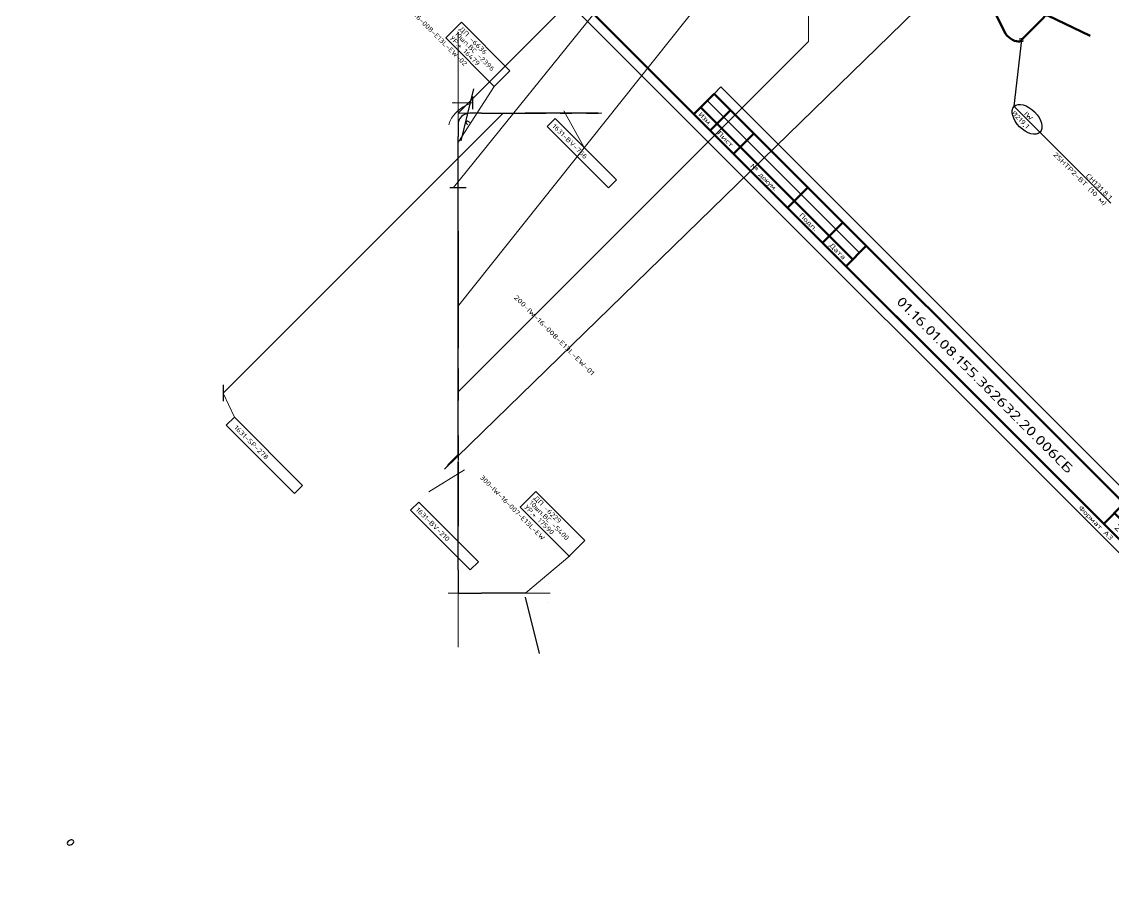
# Model space of a CAD drawing. Header units: millimetres. Extents: x -1501 to 8157, y -8271 to 1386.
# Drawn here: x 2015.4 to 2344.8, y -2957 to -2698.4 of the extents above; entities that cross this region are included whole.
import ezdxf
from ezdxf import colors
from ezdxf.entities.mleader import LeaderData, LeaderLine
from ezdxf.enums import TextEntityAlignment as Align
from ezdxf.math import Vec2, Vec3

# ---------------------------------------------------------------- set-up
doc = ezdxf.new("R2010")
doc.units = ezdxf.units.MM
doc.header["$MEASUREMENT"] = 0
for name, color, linetype, lineweight in [('--TEXT--', 7, 'Continuous', 25), ('OFORMLENIE', 7, 'Continuous', 25), ('подложка', 253, 'Continuous', 13), ('СН', 1, 'Continuous', 50)]:
    doc.layers.add(name, color=color, linetype=linetype, lineweight=lineweight)
doc.layers.add('непечат', color=2, linetype='Continuous', plot=False)
doc.layers.add('Построение', color=7, linetype='Continuous')
doc.styles.add('GOST 2.304', font='CS_Gost2304.shx')
doc.styles.add('GOST_2.304', font='CS_Gost2304.shx', dxfattribs={"height": 2.5})
doc.styles.add('GOST_2.304_07', font='CS_Gost2304.shx', dxfattribs={"width": 0.7})
doc.styles.add('GOST_2.304_09', font='CS_Gost2304.shx', dxfattribs={"width": 0.9})
doc.styles.add('Style-CS_Gost2304', font='CS_Gost2304.shx')
doc.styles.add('TNR_30', font='times.ttf', dxfattribs={"height": 3})

# ---------------------------------------------------------------- blocks, each defined once
blk = doc.blocks.new('TerminatorOpen_0.4')
at = {"color": 0, "linetype": 'ByBlock', "lineweight": -2}
for q in [(-1, 0.2), (-1, 0), (-1, -0.2)]:
    blk.add_line((0, 0), q, dxfattribs=at)
blk = doc.blocks.new('_DotSmall')
at = {"color": 0, "linetype": 'ByBlock', "const_width": 0.5}
blk.add_lwpolyline([(-0.0625, 0, 1), (0.0625, 0, 1)], format="xyb", close=True, dxfattribs=at)
blk = doc.blocks.new('*U21')
at = {"color": 0, "linetype": 'ByBlock', "lineweight": -2}
blk.add_lwpolyline([(420, 297), (0, 297), (0, 0), (420, 0)], close=True, dxfattribs=at)
at = {"color": 0, "linetype": 'ByBlock', "lineweight": 50}
blk.add_lwpolyline([(20, 292), (415, 292), (415, 5), (20, 5)], close=True, dxfattribs=at)
at = {"color": 0, "linetype": 'ByBlock', "lineweight": -2, "style": 'GOST_2.304'}
blk.add_text('Формат А3', height=2.5, dxfattribs=at).set_placement((410, 2.5), align=Align.MIDDLE_RIGHT)
at = {"color": 0, "linetype": 'ByBlock', "lineweight": -2, "style": 'TNR_30'}
blk.add_attdef('ВЕРХНИЙ_НОМЕР_ЛИСТА', text='', height=3, dxfattribs=at).set_placement((410, 287), align=Align.MIDDLE_CENTER)
blk = doc.blocks.new('ST_2a_dyn')
at = {"color": 0, "linetype": 'ByBlock', "lineweight": 50, "extrusion": (0, 1, 0)}
for p, q in [((-185, 15), (0, 15)), ((-10, 8), (0, 8)), ((-185, 5), (-120, 5)), ((-185, 0), (0, 0))]:
    blk.add_line(p, q, dxfattribs=at)
at = {"color": 0, "linetype": 'ByBlock', "lineweight": 50, "extrusion": (1, 0, 0)}
for p, q in [((-185, 0), (-185, 15)), ((-178, 15), (-178, 0)), ((-168, 15), (-168, 0)), ((-145, 15), (-145, 0)), ((-130, 15), (-130, 0)), ((-120, 0), (-120, 15)), ((-10, 0), (-10, 15))]:
    blk.add_line(p, q, dxfattribs=at)
at = {"color": 0, "linetype": 'ByBlock', "lineweight": 50}
blk.add_line((0, 15), (0, 0), dxfattribs=at)
at = {"color": 0, "linetype": 'ByBlock', "lineweight": -2, "extrusion": (0, 1, 0)}
blk.add_line((-185, 10), (-120, 10), dxfattribs=at)
at = {"color": 0, "linetype": 'ByBlock', "lineweight": -2, "style": 'GOST_2.304'}
for s, p in [('Лист', (-5, 11.5)), ('Лист', (-173, 2.5)), ('Подп.', (-137.5, 2.5)), ('Дата', (-125, 2.5))]:
    blk.add_text(s, height=2.5, dxfattribs=at).set_placement(p, align=Align.MIDDLE_CENTER)
at = {"color": 0, "linetype": 'ByBlock', "lineweight": -2, "width": 0.9}
for s, style, p in [('Изм.', 'GOST_2.304', (-181.5, 2.5)), ('№ докум.', 'GOST_2.304_09', (-156.5, 2.5))]:
    blk.add_text(s, height=2.5, dxfattribs=dict(at, style=style)).set_placement(p, align=Align.MIDDLE_CENTER)
at = {"color": 0, "linetype": 'ByBlock', "lineweight": -2}
for tag, height, style, flags, p in [('ИЗМ_2', 2.5, 'GOST_2.304', 12, (-181.5, 12.5)), ('ЛИСТ_2', 2.5, 'GOST_2.304', 12, (-173, 12.5)), ('N_ДОК_2', 2.5, 'GOST_2.304_09', 12, (-156.5, 12.5)), ('ШИФР', 5, 'GOST_2.304', 4, (-65, 7.5)), ('ИЗМ_1', 2.5, 'GOST_2.304', 12, (-181.5, 7.5)), ('ЛИСТ_1', 2.5, 'GOST_2.304', 12, (-173, 7.5)), ('N_ДОК_1', 2.5, 'GOST_2.304_09', 12, (-156.5, 7.5)), ('LIST', 3.5, 'GOST_2.304', 4, (-5, 4))]:
    blk.add_attdef(tag, text='', height=height, dxfattribs=dict(at, style=style, flags=flags)).set_placement(p, align=Align.MIDDLE_CENTER)
at = {"color": 0, "linetype": 'ByBlock', "lineweight": -2, "style": 'GOST_2.304_07', "width": 0.7, "flags": 12}
for tag, p in [('ДАТА_2', (-125, 12.5)), ('ДАТА_1', (-125, 7.5))]:
    blk.add_attdef(tag, text='', height=2.5, dxfattribs=at).set_placement(p, align=Align.MIDDLE_CENTER)

msp = doc.modelspace()

# ---------------------------------------------------------------- hatches: boundary and pattern name
at = {"layer": 'подложка', "extrusion": (1.96262e-16, 1, -3.92523e-17)}
h = msp.add_hatch(color=252, dxfattribs=at)
edge = h.paths.add_edge_path()
edge.add_arc((-2154.07, -307.46), 1, 0, 360)
at = {"layer": 'подложка', "extrusion": (1, 3.92523e-17, 1.17757e-16)}
h = msp.add_hatch(color=252, dxfattribs=at)
edge = h.paths.add_edge_path()
edge.add_arc((-2733.09, -307.46), 1, 180, 540)
at = {"layer": 'подложка', "extrusion": (-1, -3.92523e-17, -1.17757e-16)}
h = msp.add_hatch(color=252, dxfattribs=at)
edge = h.paths.add_edge_path()
edge.add_arc((2761.68, -221.59), 1, 0, 360)
h = msp.add_hatch(color=252, dxfattribs=at)
edge = h.paths.add_edge_path()
edge.add_arc((2772.27, -221.59), 1, 0, 360)
h = msp.add_hatch(color=252, dxfattribs=at)
edge = h.paths.add_edge_path()
edge.add_arc((2796.95, -221.59), 1, 0, 360)
at = {"layer": 'подложка', "extrusion": (1, 3.92523e-17, 1.17757e-16)}
h = msp.add_hatch(color=252, dxfattribs=at)
edge = h.paths.add_edge_path()
edge.add_arc((-2803.13, -307.46), 1, 180, 540)
at = {"layer": 'подложка', "extrusion": (-1, -3.92523e-17, -1.17757e-16)}
h = msp.add_hatch(color=252, dxfattribs=at)
edge = h.paths.add_edge_path()
edge.add_arc((2810.18, -235.7), 1, 90, 450)
h = msp.add_hatch(color=252, dxfattribs=at)
edge = h.paths.add_edge_path()
edge.add_arc((2810.18, -228.65), 1, 90, 450)
h = msp.add_hatch(color=252, dxfattribs=at)
edge = h.paths.add_edge_path()
edge.add_arc((2810.18, -300.4), 1, 90, 450)
at = {"layer": 'подложка', "extrusion": (1, 3.92523e-17, 1.17757e-16)}
h = msp.add_hatch(color=252, dxfattribs=at)
edge = h.paths.add_edge_path()
edge.add_arc((-2810.18, -221.59), 0.441, -90, 270)
h = msp.add_hatch(color=252, dxfattribs=at)
edge = h.paths.add_edge_path()
edge.add_arc((-2810.18, -228.65), 0.441, -90, 270)
at = {"layer": 'подложка', "extrusion": (-1, -3.92523e-17, -1.17757e-16)}
h = msp.add_hatch(color=252, dxfattribs=at)
edge = h.paths.add_edge_path()
edge.add_arc((2823.41, -221.59), 1, 0, 360)
h = msp.add_hatch(color=252, dxfattribs=at)
edge = h.paths.add_edge_path()
edge.add_arc((2863.97, -221.59), 1, 0, 360)
at = {"layer": 'подложка', "extrusion": (1, 3.92523e-17, 1.17757e-16)}
h = msp.add_hatch(color=252, dxfattribs=at)
edge = h.paths.add_edge_path()
edge.add_arc((-2871.02, -214.54), 1, 90, 450)
h = msp.add_hatch(color=252, dxfattribs=at)
edge = h.paths.add_edge_path()
edge.add_arc((-2871.02, -201.31), 1, 90, 450)
at = {"layer": 'Построение', "linetype": 'Continuous', "lineweight": 30, "extrusion": (-1, -3.92523e-17, -1.17757e-16)}
h = msp.add_hatch(color=256, dxfattribs=at)
edge = h.paths.add_edge_path()
edge.add_arc((2784.61, -221.59), 1.76, 0, 360)
at = {"layer": 'Построение', "linetype": 'Continuous', "lineweight": 30, "extrusion": (-0.333333, 0.666667, -0.666667)}
h = msp.add_hatch(color=256, dxfattribs=at)
edge = h.paths.add_edge_path()
edge.add_arc((-498.09, -2445.99), 1.05, -116.5651, 243.4349)

# ---------------------------------------------------------------- linework, layer by layer
at = {"layer": '--TEXT--', "extrusion": (-0.57735, -0.57735, 0.57735)}
for p, q in [((2147.92, -2734.41, -219.87), (2151.78, -2718.63, -200.23)), ((2167.26, -2872.2, -195.48), (2171.47, -2889.17, -208.25))]:
    msp.add_line(p, q, dxfattribs=at)
msp.add_circle((3568.54, -501.06), 5.51, dxfattribs=at)
at = {"layer": 'OFORMLENIE', "extrusion": (-0.57735, -0.57735, 0.57735)}
for q in [(2224.28, -2720.16, -495.88), (2357.17, -2848.97, -491.8)]:
    msp.add_line((2226.32, -2718.12, -491.8), q, dxfattribs=at)
at = {"layer": 'непечат', "color": 3, "extrusion": (-0.57735, -0.57735, 0.57735)}
msp.add_lwpolyline([(-1387.86, 992.34), (10962.33, 992.34), (10962.33, -1271.92), (-1387.86, -1271.92)], close=True, dxfattribs=at)
at = {"layer": 'подложка', "color": 252, "extrusion": (-0.57735, -0.57735, 0.57735)}
for p, q in [((2257.1, -2610.38, -353.28), (2145.6, -2748.46, -221.72)), ((2147.21, -2784.02, -220.81), (2267.06, -2633.28, -366.22)), ((2142.91, -2833.56, -200.25), (2307.76, -2672.86, -365.1)), ((2147.2, -2734.63, -220.81), (2157.97, -2718, -193.4)), ((2179, -2725.28, -307.34), (2185.12, -2736.42, -312.35)), ((2076.13, -2810.54, -224.37), (2079.55, -2817.82, -227.88)), ((2148.99, -2833.74, -224.22), (2138.24, -2840.4, -241.63)), ((2180.81, -2859.66, -169.4), (2167.46, -2870.87, -193.94))]:
    msp.add_line(p, q, dxfattribs=at)
at = {"layer": 'подложка', "color": 252, "extrusion": (-1, 5.55112e-17, -5.55112e-17)}
for p, q in [((2147.02, -2726.04, -307.46), (2252.79, -2620.2, -452.8)), ((2252.79, -2622.7, -451.55), (2252.79, -2701.84, -451.55)), ((2147.02, -2810.18, -300.4), (2252.79, -2704.34, -452.8)), ((2252.79, -2704.34, -451.55), (2252.79, -2701.84, -451.55)), ((2252.79, -2704.34, -451.55), (2252.79, -2701.84, -451.05)), ((2252.79, -2704.34, -451.55), (2252.79, -2701.84, -452.05)), ((2147.02, -2716.72, -218.07), (2147.02, -2729.06, -225.12)), ((2147.02, -2729.06, -218.07), (2147.02, -2716.72, -225.12)), ((2147.02, -2735.23, -221.59), (2147.02, -2735.23, -198.34)), ((2147.02, -2735.23, -221.59), (2147.02, -2735.23, -212.34)), ((2147.02, -2735.23, -221.59), (2147.02, -2735.23, -205.34)), ((2147.02, -2737.73, -199.59), (2147.02, -2868.52, -199.59)), ((2147.02, -2737.73, -213.59), (2147.02, -2745.96, -213.59)), ((2147.02, -2737.73, -206.59), (2147.02, -2773.29, -206.59)), ((2147.02, -2748.46, -221.59), (2147.02, -2748.46, -212.34)), ((2147.02, -2775.79, -221.59), (2147.02, -2775.79, -205.34)), ((2147.02, -2777.56, -221.59), (2147.02, -2777.56, -205.34)), ((2147.02, -2780.06, -206.59), (2147.02, -2789.16, -206.59)), ((2147.02, -2791.66, -221.59), (2147.02, -2791.66, -205.34)), ((2147.02, -2793.43, -221.59), (2147.02, -2793.43, -205.34)), ((2147.02, -2810.18, -307.46), (2147.02, -2793.93, -307.46)), ((2147.02, -2810.18, -221.59), (2147.02, -2793.93, -221.59)), ((2147.02, -2795.18, -307.46), (2147.02, -2794.68, -304.96)), ((2147.02, -2795.18, -221.59), (2147.02, -2794.68, -224.09)), ((2147.02, -2795.18, -304.96), (2147.02, -2795.18, -224.09)), ((2147.02, -2795.18, -307.46), (2147.02, -2795.18, -304.96)), ((2147.02, -2795.18, -307.46), (2147.02, -2795.68, -304.96)), ((2147.02, -2795.18, -221.59), (2147.02, -2795.18, -224.09)), ((2147.02, -2795.18, -221.59), (2147.02, -2795.68, -224.09)), ((2147.02, -2795.93, -206.59), (2147.02, -2807.68, -206.59)), ((2147.02, -2810.18, -221.59), (2147.02, -2810.18, -205.34)), ((2147.02, -2810.18, -221.59), (2147.02, -2810.18, -205.34)), ((2147.02, -2812.68, -206.59), (2147.02, -2824.43, -206.59)), ((2147.02, -2829.14, -206.59), (2142.91, -2833.56, -200.25)), ((2147.02, -2826.68, -221.84), (2147.02, -2827.18, -221.34)), ((2147.02, -2826.68, -221.34), (2147.02, -2827.18, -221.84)), ((2147.02, -2826.93, -221.59), (2147.02, -2826.93, -205.34)), ((2147.02, -2828.7, -221.59), (2147.02, -2828.7, -205.34)), ((2147.02, -2828.7, -206.59), (2147.02, -2829.58, -206.59)), ((2147.02, -2829.33, -221.84), (2147.02, -2829.83, -221.34)), ((2147.02, -2829.33, -221.34), (2147.02, -2829.83, -221.84)), ((2147.02, -2829.58, -221.59), (2147.02, -2829.58, -205.34)), ((2147.02, -2831.34, -221.59), (2147.02, -2831.34, -205.34)), ((2147.02, -2833.84, -206.59), (2147.02, -2842.95, -206.59)), ((2147.02, -2845.2, -221.84), (2147.02, -2845.7, -221.34)), ((2147.02, -2845.2, -221.34), (2147.02, -2845.7, -221.84)), ((2147.02, -2845.45, -221.59), (2147.02, -2845.45, -205.34)), ((2147.02, -2847.21, -221.59), (2147.02, -2847.21, -205.34)), ((2147.02, -2849.71, -206.59), (2147.02, -2868.52, -206.59)), ((2147.02, -2871.02, -221.59), (2147.02, -2871.02, -198.34)), ((2147.02, -2871.02, -221.59), (2147.02, -2871.02, -205.34)), ((2147.02, -2871.02, -221.59), (2147.02, -2887.27, -221.59)), ((2147.02, -2871.02, -194.26), (2147.02, -2887.27, -194.26)), ((2147.02, -2886.02, -219.09), (2147.02, -2886.02, -196.76))]:
    msp.add_line(p, q, dxfattribs=at)
at = {"layer": 'подложка', "color": 252}
for p, q in [((2147.02, -2710.54, -221.59), (2147.02, -2701.73, -221.59)), ((2147.02, -2710.54, -224.42), (2147.02, -2701.73, -224.42)), ((2147.02, -2710.54, -218.77), (2147.02, -2701.73, -218.77)), ((2147.02, -2712.07, -225.59), (2147.02, -2710.54, -225.59)), ((2147.02, -2712.07, -217.59), (2147.02, -2710.54, -217.59)), ((2147.02, -2714.07, -225.59), (2147.02, -2712.07, -225.59)), ((2147.02, -2714.07, -217.59), (2147.02, -2712.07, -217.59)), ((2147.02, -2715.83, -225.59), (2147.02, -2717.83, -225.59)), ((2147.02, -2715.83, -217.59), (2147.02, -2717.83, -217.59)), ((2147.02, -2727.94, -225.59), (2147.02, -2717.83, -225.59)), ((2147.02, -2727.94, -217.59), (2147.02, -2717.83, -217.59)), ((2147.72, -2724.67, -307.46), (2148.54, -2724.06, -307.46)), ((2148.54, -2724.06, -307.46), (2149.48, -2723.56, -307.46)), ((2149.48, -2723.56, -307.46), (2150.54, -2723.21, -307.46)), ((2145.04, -2727.56, -307.46), (2145.64, -2726.74, -307.46)), ((2145.64, -2726.74, -307.46), (2146.3, -2726.01, -307.46)), ((2146.3, -2726.01, -307.46), (2146.98, -2725.32, -307.46)), ((2146.98, -2725.32, -307.46), (2147.72, -2724.67, -307.46)), ((2154.07, -2726.04, -304.63), (2150.54, -2726.04, -304.63)), ((2154.07, -2726.04, -310.29), (2150.54, -2726.04, -310.29)), ((2154.07, -2726.04, -310.29), (2167.3, -2726.04, -310.29)), ((2154.07, -2726.04, -304.63), (2167.3, -2726.04, -304.63)), ((2168.82, -2726.04, -311.46), (2167.3, -2726.04, -311.46)), ((2168.82, -2726.04, -303.46), (2167.3, -2726.04, -303.46)), ((2170.82, -2726.04, -311.46), (2168.82, -2726.04, -311.46)), ((2170.82, -2726.04, -303.46), (2168.82, -2726.04, -303.46)), ((2172.59, -2726.04, -311.46), (2174.59, -2726.04, -311.46)), ((2172.59, -2726.04, -303.46), (2174.59, -2726.04, -303.46)), ((2174.59, -2726.04, -311.46), (2184.69, -2726.04, -311.46)), ((2174.59, -2726.04, -303.46), (2184.69, -2726.04, -303.46)), ((2186.69, -2726.04, -311.46), (2184.69, -2726.04, -311.46)), ((2186.69, -2726.04, -303.46), (2184.69, -2726.04, -303.46)), ((2188.46, -2726.04, -311.46), (2190.46, -2726.04, -311.46)), ((2190.46, -2726.04, -311.46), (2189.34, -2726.04, -311.46)), ((2190.46, -2726.04, -303.46), (2189.34, -2726.04, -303.46)), ((2144.19, -2729.57, -307.46), (2144.53, -2728.51, -307.46)), ((2144.53, -2728.51, -307.46), (2145.04, -2727.56, -307.46)), ((2147.02, -2729.94, -225.59), (2147.02, -2727.94, -225.59)), ((2147.02, -2729.94, -217.59), (2147.02, -2727.94, -217.59)), ((2147.02, -2733.09, -310.29), (2147.02, -2729.57, -310.29)), ((2147.02, -2733.09, -304.63), (2147.02, -2729.57, -304.63)), ((2149.33, -2728.87, -307.46), (2149.84, -2728.36, -307.46)), ((2149.85, -2729.57, -307.46), (2149.33, -2728.87, -307.46)), ((2149.84, -2728.36, -307.46), (2150.54, -2728.87, -307.46)), ((2147.02, -2731.71, -225.59), (2147.02, -2733.71, -225.59)), ((2147.02, -2731.71, -217.59), (2147.02, -2733.71, -217.59)), ((2147.02, -2803.13, -304.63), (2147.02, -2733.09, -304.63)), ((2147.02, -2803.13, -310.29), (2147.02, -2733.09, -310.29)), ((2147.02, -2733.71, -225.59), (2147.02, -2735.23, -225.59)), ((2147.02, -2733.71, -217.59), (2147.02, -2735.23, -217.59)), ((2147.02, -2761.68, -224.42), (2147.02, -2735.23, -224.42)), ((2147.02, -2761.68, -218.77), (2147.02, -2735.23, -218.77)), ((2147.02, -2772.27, -225.59), (2147.02, -2761.68, -225.59)), ((2147.02, -2772.27, -217.59), (2147.02, -2761.68, -217.59)), ((2147.02, -2773.79, -225.59), (2147.02, -2772.27, -225.59)), ((2147.02, -2773.79, -217.59), (2147.02, -2772.27, -217.59)), ((2147.02, -2775.79, -225.59), (2147.02, -2773.79, -225.59)), ((2147.02, -2775.79, -217.59), (2147.02, -2773.79, -217.59)), ((2147.02, -2777.56, -225.59), (2147.02, -2779.56, -225.59)), ((2147.02, -2793.43, -225.59), (2147.02, -2795.43, -225.59)), ((2147.02, -2793.43, -217.59), (2147.02, -2795.43, -217.59)), ((2147.02, -2795.43, -225.59), (2147.02, -2796.95, -225.59)), ((2147.02, -2795.43, -217.59), (2147.02, -2796.95, -217.59)), ((2147.02, -2823.41, -224.42), (2147.02, -2796.95, -224.42)), ((2147.02, -2823.41, -218.77), (2147.02, -2796.95, -218.77)), ((2147.02, -2803.13, -310.29), (2147.02, -2806.65, -310.29)), ((2147.02, -2803.13, -304.63), (2147.02, -2806.65, -304.63)), ((2147.02, -2824.93, -225.59), (2147.02, -2823.41, -225.59)), ((2147.02, -2824.93, -217.59), (2147.02, -2823.41, -217.59)), ((2147.02, -2826.93, -225.59), (2147.02, -2824.93, -225.59)), ((2147.02, -2826.93, -217.59), (2147.02, -2824.93, -217.59)), ((2147.02, -2829.58, -225.59), (2147.02, -2827.58, -225.59)), ((2147.02, -2830.7, -225.59), (2147.02, -2827.58, -225.59)), ((2147.02, -2829.58, -217.59), (2147.02, -2827.58, -217.59)), ((2147.02, -2830.7, -217.59), (2147.02, -2827.58, -217.59)), ((2147.02, -2828.7, -217.59), (2147.02, -2830.7, -217.59)), ((2147.02, -2831.34, -225.59), (2147.02, -2833.34, -225.59)), ((2147.02, -2831.34, -217.59), (2147.02, -2833.34, -217.59)), ((2147.02, -2843.45, -225.59), (2147.02, -2833.34, -225.59)), ((2147.02, -2843.45, -217.59), (2147.02, -2833.34, -217.59)), ((2147.02, -2845.45, -225.59), (2147.02, -2843.45, -225.59)), ((2147.02, -2845.45, -217.59), (2147.02, -2843.45, -217.59)), ((2147.02, -2847.21, -225.59), (2147.02, -2849.21, -225.59)), ((2147.02, -2847.21, -217.59), (2147.02, -2849.21, -217.59)), ((2147.02, -2849.21, -225.59), (2147.02, -2850.74, -225.59)), ((2147.02, -2849.21, -217.59), (2147.02, -2850.74, -217.59)), ((2147.02, -2863.97, -224.42), (2147.02, -2850.74, -224.42)), ((2147.02, -2863.97, -218.77), (2147.02, -2850.74, -218.77)), ((2147.02, -2863.97, -224.42), (2147.02, -2867.49, -224.42)), ((2147.02, -2863.97, -218.77), (2147.02, -2867.49, -218.77)), ((2154.07, -2871.02, -191.43), (2150.54, -2871.02, -191.43)), ((2154.07, -2871.02, -197.09), (2150.54, -2871.02, -197.09)), ((2167.3, -2871.02, -197.09), (2154.07, -2871.02, -197.09)), ((2167.3, -2871.02, -191.43), (2154.07, -2871.02, -191.43)), ((2167.3, -2871.02, -197.09), (2171.52, -2871.02, -197.09)), ((2167.3, -2871.02, -191.43), (2171.52, -2871.02, -191.43))]:
    msp.add_line(p, q, dxfattribs=at)
at = {"layer": 'подложка', "color": 252, "extrusion": (-0.707107, 0, 0.707107)}
msp.add_line((2145.25, -2722.89, -223.36), (2151.26, -2722.89, -217.35), dxfattribs=at)
at = {"layer": 'подложка', "color": 252, "extrusion": (-5.55112e-17, -1, 5.55112e-17)}
for p, q in [((2160.68, -2726.04, -307.46), (2076.13, -2810.54, -213.25)), ((2147.02, -2726.04, -307.46), (2147.02, -2726.04, -291.21)), ((2147.02, -2726.04, -307.46), (2147.02, -2726.04, -284.21)), ((2147.02, -2726.04, -299.33), (2149.52, -2726.04, -299.33)), ((2147.02, -2726.04, -299.33), (2149.52, -2726.04, -299.83)), ((2147.02, -2726.04, -299.33), (2149.52, -2726.04, -298.83)), ((2149.52, -2726.04, -292.46), (2168.32, -2726.04, -292.46)), ((2149.52, -2726.04, -285.46), (2184.19, -2726.04, -285.46)), ((2149.52, -2726.04, -299.33), (2160.63, -2726.04, -299.33)), ((2160.63, -2726.04, -299.33), (2158.13, -2726.04, -299.33)), ((2160.63, -2726.04, -299.33), (2158.13, -2726.04, -298.83)), ((2160.63, -2726.04, -299.33), (2158.13, -2726.04, -299.83)), ((2170.82, -2726.04, -307.46), (2170.82, -2726.04, -291.21)), ((2172.59, -2726.04, -307.46), (2172.59, -2726.04, -291.21)), ((2172.59, -2726.04, -292.46), (2175.09, -2726.04, -292.46)), ((2172.59, -2726.04, -292.46), (2175.09, -2726.04, -292.96)), ((2172.59, -2726.04, -292.46), (2175.09, -2726.04, -291.96)), ((2175.09, -2726.04, -292.46), (2184.19, -2726.04, -292.46)), ((2186.69, -2726.04, -292.46), (2184.19, -2726.04, -292.46)), ((2186.69, -2726.04, -292.46), (2184.19, -2726.04, -291.96)), ((2186.69, -2726.04, -292.46), (2184.19, -2726.04, -292.96)), ((2186.69, -2726.04, -307.46), (2186.69, -2726.04, -291.21)), ((2186.69, -2726.04, -307.46), (2186.69, -2726.04, -284.21)), ((2144.17, -2871.02, -195.47), (2144.06, -2871.02, -196.64)), ((2144.06, -2871.02, -196.64), (2144.19, -2871.02, -197.79)), ((2144.56, -2871.02, -194.33), (2144.17, -2871.02, -195.47)), ((2145.19, -2871.02, -193.3), (2144.56, -2871.02, -194.33)), ((2146.06, -2871.02, -192.44), (2145.19, -2871.02, -193.3)), ((2147.09, -2871.02, -191.8), (2146.06, -2871.02, -192.44)), ((2147.02, -2871.02, -194.26), (2147.02, -2871.02, -178.01)), ((2148.23, -2871.02, -191.42), (2147.09, -2871.02, -191.8)), ((2149.4, -2871.02, -191.3), (2148.23, -2871.02, -191.42)), ((2150.54, -2871.02, -191.43), (2149.4, -2871.02, -191.3)), ((2149.52, -2871.02, -179.26), (2164.8, -2871.02, -179.26)), ((2174.35, -2871.02, -194.26), (2167.3, -2871.02, -194.26)), ((2167.3, -2871.02, -194.26), (2167.3, -2871.02, -178.01)), ((2174.35, -2871.02, -201.31), (2174.35, -2871.02, -194.26)), ((2174.35, -2871.02, -187.21), (2174.35, -2871.02, -194.26))]:
    msp.add_line(p, q, dxfattribs=at)
at = {"layer": 'подложка', "color": 252, "extrusion": (5.55112e-17, 1, -5.55112e-17)}
for p, q in [((2172.84, -2726.04, -307.71), (2172.34, -2726.04, -307.21)), ((2172.84, -2726.04, -307.21), (2172.34, -2726.04, -307.71)), ((2150.42, -2871.02, -197.72), (2149.85, -2871.02, -197.79)), ((2150.47, -2871.02, -197.66), (2150.42, -2871.02, -197.72)), ((2150.54, -2871.02, -197.09), (2150.47, -2871.02, -197.66))]:
    msp.add_line(p, q, dxfattribs=at)
at = {"layer": 'подложка', "color": 252, "extrusion": (5.55112e-17, 1, -1.11022e-16)}
msp.add_line((2173.47, -2726.04, -303.93), (2185.81, -2726.04, -310.98), dxfattribs=at)
at = {"layer": 'подложка', "color": 252, "extrusion": (1, -5.55112e-17, 5.55112e-17)}
for p, q in [((2147.02, -2777.81, -221.84), (2147.02, -2777.31, -221.34)), ((2147.02, -2777.81, -221.34), (2147.02, -2777.31, -221.84)), ((2147.02, -2807.35, -228.65), (2147.02, -2807.35, -221.59)), ((2147.02, -2868.55, -224.08), (2147.02, -2867.49, -224.42)), ((2147.02, -2868.19, -219.28), (2147.02, -2867.49, -218.77)), ((2147.02, -2868.19, -218.07), (2147.02, -2868.7, -218.77)), ((2147.02, -2868.7, -218.77), (2147.02, -2868.19, -219.28)), ((2147.02, -2868.19, -214.54), (2147.02, -2868.19, -218.07)), ((2147.02, -2868.19, -201.31), (2147.02, -2868.19, -214.54)), ((2147.02, -2868.19, -201.31), (2147.02, -2868.19, -197.79)), ((2147.02, -2869.5, -223.57), (2147.02, -2868.55, -224.08)), ((2174.35, -2868.19, -201.31), (2174.35, -2868.19, -199.92)), ((2174.35, -2868.19, -189.05), (2174.35, -2868.19, -194.26)), ((2147.02, -2870.32, -222.97), (2147.02, -2869.5, -223.57)), ((2147.02, -2871.05, -222.31), (2147.02, -2870.32, -222.97)), ((2147.02, -2871.74, -221.63), (2147.02, -2871.05, -222.31)), ((2147.02, -2872.39, -220.9), (2147.02, -2871.74, -221.63)), ((2147.02, -2873, -220.07), (2147.02, -2872.39, -220.9)), ((2147.02, -2873.5, -219.13), (2147.02, -2873, -220.07)), ((2147.02, -2873.85, -218.07), (2147.02, -2873.5, -219.13)), ((2147.02, -2873.85, -214.54), (2147.02, -2873.85, -218.07)), ((2147.02, -2873.85, -201.31), (2147.02, -2873.85, -214.54)), ((2147.02, -2873.85, -201.31), (2147.02, -2873.85, -197.79)), ((2174.35, -2873.85, -201.31), (2174.35, -2873.85, -194.26)), ((2174.35, -2873.85, -187.21), (2174.35, -2873.85, -194.26)), ((2174.35, -2873.85, -178.39), (2174.35, -2873.85, -187.21))]:
    msp.add_line(p, q, dxfattribs=at)
at = {"layer": 'подложка', "color": 252, "extrusion": (1, 0, 5.55112e-17)}
for p, q in [((2147.02, -2806.18, -235.7), (2147.02, -2806.18, -228.65)), ((2147.02, -2807.71, -309.94), (2147.02, -2806.65, -310.29)), ((2147.02, -2807.35, -305.14), (2147.02, -2806.65, -304.63)), ((2147.02, -2807.35, -303.93), (2147.02, -2807.86, -304.63)), ((2147.02, -2807.86, -304.63), (2147.02, -2807.35, -305.14)), ((2147.02, -2807.35, -300.4), (2147.02, -2807.35, -303.93)), ((2147.02, -2807.35, -238.51), (2147.02, -2807.35, -300.4)), ((2147.02, -2808.66, -309.43), (2147.02, -2807.71, -309.94)), ((2147.02, -2809.48, -308.83), (2147.02, -2808.66, -309.43)), ((2147.02, -2810.22, -308.18), (2147.02, -2809.48, -308.83)), ((2147.02, -2810.9, -307.49), (2147.02, -2810.22, -308.18)), ((2147.02, -2811.55, -306.76), (2147.02, -2810.9, -307.49)), ((2147.02, -2812.16, -305.93), (2147.02, -2811.55, -306.76)), ((2147.02, -2812.66, -304.99), (2147.02, -2812.16, -305.93)), ((2147.02, -2813.01, -303.93), (2147.02, -2812.66, -304.99)), ((2147.02, -2813.01, -228.65), (2147.02, -2813.01, -221.59)), ((2147.02, -2813.01, -300.4), (2147.02, -2813.01, -303.93)), ((2147.02, -2813.01, -237.35), (2147.02, -2813.01, -300.4)), ((2147.02, -2814.18, -235.7), (2147.02, -2814.18, -228.65))]:
    msp.add_line(p, q, dxfattribs=at)
at = {"layer": 'подложка', "color": 252, "extrusion": (-1, 5.55112e-17, -5.55112e-17), "elevation": -2147.02, "flags": 128}
msp.add_lwpolyline([(2713.19, -218.95), (2710.54, -220.71), (2710.54, -222.48), (2713.19, -224.24)], dxfattribs=at)
at = {"layer": 'подложка', "color": 252, "extrusion": (1, -5.55112e-17, 5.55112e-17), "elevation": 2147.02, "flags": 128}
msp.add_lwpolyline([(-2732.59, -218.95), (-2735.23, -220.71), (-2735.23, -222.48), (-2732.59, -224.24)], dxfattribs=at)
at = {"layer": 'подложка', "color": 252, "extrusion": (-1, 5.55112e-17, -5.55112e-17)}
msp.add_circle((2722.89, -221.59, -2147.02), 1.76, dxfattribs=at)
at = {"layer": 'подложка', "color": 252, "extrusion": (-0.707107, 0, 0.707107)}
msp.add_point((2145.9, -2722.85, -222.71), dxfattribs=at)
at = {"layer": 'подложка', "color": 252, "extrusion": (5.55112e-17, 1, -5.55112e-17)}
msp.add_point((2179.68, -2726.04, -309.03), dxfattribs=at)
at = {"layer": 'подложка', "color": 252, "extrusion": (-1, 5.55112e-17, -5.55112e-17)}
msp.add_point((2147.02, -2838.36, -223.17), dxfattribs=at)
at = {"layer": 'подложка', "color": 252, "extrusion": (0.707107, 0, -0.707107)}
msp.add_solid([(-2720.89, 1367.98, 1674.86), (-2724.89, 1367.98, 1674.86), (-2720.89, 1367.48, 1674.86), (-2724.89, 1367.48, 1674.86)], dxfattribs=at)
at = {"layer": 'подложка', "color": 252}
for points in [[(2148.02, -2698.58, -183.93), (2162.69, -2713.24, -183.93), (2157.95, -2717.98, -193.4), (2143.29, -2703.31, -193.4)], [(2147.02, -2714.07, -218.07), (2147.02, -2713.19, -218.07), (2147.02, -2713.19, -225.12), (2147.02, -2714.07, -225.12)], [(2147.02, -2714.07, -222.92), (2147.02, -2715.83, -222.92), (2147.02, -2715.83, -220.27), (2147.02, -2714.07, -220.27)], [(2147.02, -2715.83, -218.07), (2147.02, -2716.72, -218.07), (2147.02, -2716.72, -225.12), (2147.02, -2715.83, -225.12)], [(2147.02, -2729.06, -218.07), (2147.02, -2729.94, -218.07), (2147.02, -2729.94, -225.12), (2147.02, -2729.06, -225.12)], [(2147.02, -2731.71, -222.92), (2147.02, -2729.94, -222.92), (2147.02, -2729.94, -220.27), (2147.02, -2731.71, -220.27)], [(2176.33, -2727.62, -312.35), (2194.87, -2746.17, -312.35), (2192.42, -2748.62, -317.25), (2173.88, -2730.07, -317.25)], [(2147.02, -2731.71, -218.07), (2147.02, -2732.59, -218.07), (2147.02, -2732.59, -225.12), (2147.02, -2731.71, -225.12)], [(2079.51, -2817.8, -227.9), (2100.12, -2838.42, -227.9), (2097.67, -2840.87, -232.8), (2077.06, -2820.25, -232.8)], [(2147.02, -2831.34, -222.92), (2147.02, -2829.58, -222.92), (2147.02, -2829.58, -220.27), (2147.02, -2831.34, -220.27)], [(2170.51, -2840.23, -160.26), (2185.33, -2855.05, -160.26), (2180.59, -2859.78, -169.73), (2165.77, -2844.97, -169.73)], [(2135.14, -2843.48, -238.55), (2153.15, -2861.49, -238.55), (2150.7, -2863.94, -243.45), (2132.69, -2845.93, -243.45)], [(2173.91, -2871.02, -193.82), (2173.91, -2871.02, -194.7), (2174.79, -2871.02, -194.7), (2174.79, -2871.02, -193.82)]]:
    msp.add_3dface(points, dxfattribs=at)
at = {"layer": 'Построение', "linetype": 'Continuous', "lineweight": 30}
for p, q in [((2154.07, -2726.04, -307.46), (2167.3, -2726.04, -307.46)), ((2147.02, -2803.13, -307.46), (2147.02, -2733.09, -307.46)), ((2147.02, -2761.68, -221.59), (2147.02, -2735.23, -221.59)), ((2147.02, -2777.56, -217.59), (2147.02, -2779.56, -217.59)), ((2147.02, -2789.66, -225.59), (2147.02, -2779.56, -225.59)), ((2147.02, -2779.56, -217.59), (2147.02, -2779.56, -217.59)), ((2147.02, -2789.66, -217.59), (2147.02, -2779.56, -217.59)), ((2147.02, -2791.66, -225.59), (2147.02, -2789.66, -225.59)), ((2147.02, -2789.66, -225.59), (2147.02, -2789.66, -225.59)), ((2147.02, -2791.66, -217.59), (2147.02, -2789.66, -217.59)), ((2147.02, -2789.66, -217.59), (2147.02, -2789.66, -217.59)), ((2147.02, -2823.41, -221.59), (2147.02, -2796.95, -221.59)), ((2147.02, -2810.18, -235.7), (2147.02, -2810.18, -300.4)), ((2147.02, -2828.7, -225.59), (2147.02, -2830.7, -225.59)), ((2147.02, -2830.7, -225.59), (2147.02, -2830.7, -225.59)), ((2147.02, -2863.97, -221.59), (2147.02, -2850.74, -221.59)), ((2147.02, -2871.02, -201.31), (2147.02, -2871.02, -214.54)), ((2167.3, -2871.02, -194.26), (2154.07, -2871.02, -194.26))]:
    msp.add_line(p, q, dxfattribs=at)
at = {"layer": 'Построение', "linetype": 'Continuous', "lineweight": 30, "extrusion": (5.55112e-17, 1, -1.11022e-16)}
for p, q in [((2185.81, -2726.04, -303.93), (2173.47, -2726.04, -310.98)), ((2188.71, -2726.04, -307.71), (2188.21, -2726.04, -307.21)), ((2188.71, -2726.04, -307.21), (2188.21, -2726.04, -307.71))]:
    msp.add_line(p, q, dxfattribs=at)
at = {"layer": 'Построение', "linetype": 'Continuous', "lineweight": 30, "extrusion": (5.55112e-17, 1, -5.55112e-17)}
msp.add_line((2179.64, -2726.04, -309.96), (2179.64, -2726.04, -301.46), dxfattribs=at)
at = {"layer": 'Построение', "linetype": 'Continuous', "lineweight": 30, "extrusion": (-5.55112e-17, -1, 5.55112e-17)}
msp.add_line((2144.52, -2748.46, -223.09), (2149.52, -2748.46, -223.09), dxfattribs=at)
at = {"layer": 'Построение', "linetype": 'Continuous', "lineweight": 30, "extrusion": (-1, 5.55112e-17, -5.55112e-17)}
for p, q in [((2147.02, -2778.44, -218.07), (2147.02, -2790.78, -225.12)), ((2147.02, -2784.61, -224.09), (2147.02, -2784.61, -215.59)), ((2147.02, -2832.22, -218.07), (2147.02, -2844.57, -225.12)), ((2147.02, -2844.57, -218.07), (2147.02, -2832.22, -225.12)), ((2147.02, -2838.39, -224.09), (2147.02, -2838.39, -215.59))]:
    msp.add_line(p, q, dxfattribs=at)
at = {"layer": 'Построение', "linetype": 'Continuous', "lineweight": 30, "extrusion": (1, -5.55112e-17, 5.55112e-17)}
for p, q in [((2147.02, -2793.68, -221.84), (2147.02, -2793.18, -221.34)), ((2147.02, -2793.68, -221.34), (2147.02, -2793.18, -221.84)), ((2147.02, -2810.18, -221.59), (2147.02, -2810.18, -228.65)), ((2147.02, -2829.14, -225.12), (2143.96, -2832.19, -223.3))]:
    msp.add_line(p, q, dxfattribs=at)
at = {"layer": 'Построение', "linetype": 'Continuous', "lineweight": 30, "extrusion": (-1, 0, -5.55112e-17)}
msp.add_line((2076.13, -2808.04, -224.37), (2076.13, -2813.04, -224.37), dxfattribs=at)
at = {"layer": 'Построение', "linetype": 'Continuous', "lineweight": 30, "elevation": -307.46, "flags": 128}
msp.add_lwpolyline([(2154.07, -2726.04), (2150.54, -2726.04, 0.414227), (2147.02, -2729.57), (2147.02, -2733.09)], format="xyb", dxfattribs=at)
at = {"layer": 'Построение', "linetype": 'Continuous', "lineweight": 30, "extrusion": (-5.55112e-17, -1, 1.11022e-16), "elevation": 2726.04, "flags": 128}
msp.add_lwpolyline([(2169.94, -304.81), (2167.3, -306.58), (2167.3, -308.34), (2169.94, -310.1)], dxfattribs=at)
at = {"layer": 'Построение', "linetype": 'Continuous', "lineweight": 30, "extrusion": (-1, 5.55112e-17, -5.55112e-17), "elevation": -2147.02, "flags": 128}
for points in [[(2774.91, -218.95), (2772.27, -220.71), (2772.27, -222.48), (2774.91, -224.24)], [(2826.05, -218.95), (2823.41, -220.71), (2823.41, -222.48), (2826.05, -224.24)]]:
    msp.add_lwpolyline(points, dxfattribs=at)
at = {"layer": 'Построение', "linetype": 'Continuous', "lineweight": 30, "extrusion": (1, -5.55112e-17, 5.55112e-17), "elevation": 2147.02, "flags": 128}
for points in [[(-2794.31, -218.95), (-2796.95, -220.71), (-2796.95, -222.48), (-2794.31, -224.24)], [(-2848.09, -218.95), (-2850.74, -220.71), (-2850.74, -222.48), (-2848.09, -224.24)]]:
    msp.add_lwpolyline(points, dxfattribs=at)
at = {"layer": 'Построение', "linetype": 'Continuous', "lineweight": 30, "extrusion": (-1, 0, -5.55112e-17), "elevation": -2147.02, "flags": 128}
msp.add_lwpolyline([(2803.13, -307.46), (2806.65, -307.46, 0.414227), (2810.18, -303.93), (2810.18, -300.4)], format="xyb", dxfattribs=at)
at = {"layer": 'Построение', "linetype": 'Continuous', "lineweight": 30, "extrusion": (-1, 5.55112e-17, -5.55112e-17), "elevation": -2147.02, "flags": 128}
msp.add_lwpolyline([(2808.4, -228.65), (2807.51, -232.15), (2808.4, -235.7), (2811.96, -235.7), (2812.84, -232.15), (2811.96, -228.65), (2808.4, -228.65)], close=True, dxfattribs=at)
msp.add_lwpolyline([(2863.97, -221.59), (2867.49, -221.59, 0.414227), (2871.02, -218.07), (2871.02, -214.54)], format="xyb", dxfattribs=at)
at = {"layer": 'Построение', "linetype": 'Continuous', "lineweight": 30, "extrusion": (5.55112e-17, 1, -5.55112e-17), "elevation": -2871.02, "flags": 128}
msp.add_lwpolyline([(-2147.02, -201.31), (-2147.02, -197.79, 0.414227), (-2150.54, -194.26), (-2154.07, -194.26)], format="xyb", dxfattribs=at)
at = {"layer": 'Построение', "linetype": 'Continuous', "lineweight": 30, "extrusion": (5.55112e-17, 1, -1.11022e-16)}
msp.add_circle((-2179.64, -307.46, -2726.04), 1.76, dxfattribs=at)
at = {"layer": 'Построение', "linetype": 'Continuous', "lineweight": 30, "extrusion": (-1, 5.55112e-17, -5.55112e-17)}
msp.add_circle((2838.39, -221.59, -2147.02), 1.76, dxfattribs=at)
at = {"layer": 'Построение', "linetype": 'Continuous', "lineweight": 30, "extrusion": (-0.333333, 0.666667, -0.666667)}
msp.add_circle((-498.12, -2444.38, -2567.21), 1.05, dxfattribs=at)
at = {"layer": 'Построение', "linetype": 'Continuous', "lineweight": 30, "extrusion": (-5.55112e-17, 1, 5.55112e-17)}
msp.add_ellipse((2147.02, -2748.46, -225.59), major_axis=(0, 0, -5.5), ratio=0.363636, start_param=1.942965, end_param=4.34022, dxfattribs=at)
at = {"layer": 'Построение', "linetype": 'Continuous', "lineweight": 30, "extrusion": (1, -5.55112e-17, 1.11022e-16)}
msp.add_ellipse((2076.13, -2810.54, -226.87), major_axis=(0, 0, -5.5), ratio=0.363636, start_param=1.942965, end_param=4.34022, dxfattribs=at)
at = {"layer": 'Построение', "linetype": 'Continuous', "lineweight": 30, "extrusion": (-1, 5.55112e-17, -5.55112e-17)}
msp.add_point((2147.02, -2784.57, -223.17), dxfattribs=at)
at = {"layer": 'Построение', "linetype": 'Continuous', "lineweight": 30, "extrusion": (-5.55112e-17, -1, 5.55112e-17)}
msp.add_solid([(2181.64, -300.96, 2726.04), (2177.64, -300.96, 2726.04), (2181.64, -301.46, 2726.04), (2177.64, -301.46, 2726.04)], dxfattribs=at)
at = {"layer": 'Построение', "linetype": 'Continuous', "lineweight": 30, "extrusion": (1, -5.55112e-17, 5.55112e-17)}
for points in [[(-2782.61, -215.09, 2147.02), (-2786.61, -215.09, 2147.02), (-2782.61, -215.59, 2147.02), (-2786.61, -215.59, 2147.02)], [(-2836.39, -215.09, 2147.02), (-2840.39, -215.09, 2147.02), (-2836.39, -215.59, 2147.02), (-2840.39, -215.59, 2147.02)]]:
    msp.add_solid(points, dxfattribs=at)
at = {"layer": 'Построение', "linetype": 'Continuous', "lineweight": 30}
for points in [[(2170.82, -2726.04, -303.93), (2169.94, -2726.04, -303.93), (2169.94, -2726.04, -310.98), (2170.82, -2726.04, -310.98)], [(2170.82, -2726.04, -308.78), (2172.59, -2726.04, -308.78), (2172.59, -2726.04, -306.13), (2170.82, -2726.04, -306.13)], [(2173.47, -2726.04, -303.93), (2172.59, -2726.04, -303.93), (2172.59, -2726.04, -310.98), (2173.47, -2726.04, -310.98)], [(2186.69, -2726.04, -303.93), (2185.81, -2726.04, -303.93), (2185.81, -2726.04, -310.98), (2186.69, -2726.04, -310.98)], [(2188.46, -2726.04, -308.78), (2186.69, -2726.04, -308.78), (2186.69, -2726.04, -306.13), (2188.46, -2726.04, -306.13)], [(2189.34, -2726.04, -303.93), (2188.46, -2726.04, -303.93), (2188.46, -2726.04, -310.98), (2189.34, -2726.04, -310.98)], [(2147.02, -2772.27, -224.68), (2147.02, -2772.27, -218.51), (2147.02, -2761.68, -219.83), (2147.02, -2761.68, -223.36)], [(2147.02, -2775.79, -218.07), (2147.02, -2774.91, -218.07), (2147.02, -2774.91, -225.12), (2147.02, -2775.79, -225.12)], [(2147.02, -2775.79, -222.92), (2147.02, -2777.56, -222.92), (2147.02, -2777.56, -220.27), (2147.02, -2775.79, -220.27)], [(2147.02, -2777.56, -218.07), (2147.02, -2778.44, -218.07), (2147.02, -2778.44, -225.12), (2147.02, -2777.56, -225.12)], [(2147.02, -2790.78, -218.07), (2147.02, -2791.66, -218.07), (2147.02, -2791.66, -225.12), (2147.02, -2790.78, -225.12)], [(2147.02, -2793.43, -222.92), (2147.02, -2791.66, -222.92), (2147.02, -2791.66, -220.27), (2147.02, -2793.43, -220.27)], [(2147.02, -2793.43, -218.07), (2147.02, -2794.31, -218.07), (2147.02, -2794.31, -225.12), (2147.02, -2793.43, -225.12)], [(2147.02, -2826.93, -218.07), (2147.02, -2826.05, -218.07), (2147.02, -2826.05, -225.12), (2147.02, -2826.93, -225.12)], [(2147.02, -2828.7, -222.92), (2147.02, -2826.93, -222.92), (2147.02, -2826.93, -220.27), (2147.02, -2828.7, -220.27)], [(2147.02, -2829.58, -218.07), (2147.02, -2828.7, -218.07), (2147.02, -2828.7, -225.12), (2147.02, -2829.58, -225.12)], [(2147.02, -2831.34, -218.07), (2147.02, -2832.22, -218.07), (2147.02, -2832.22, -225.12), (2147.02, -2831.34, -225.12)], [(2147.02, -2844.57, -218.07), (2147.02, -2845.45, -218.07), (2147.02, -2845.45, -225.12), (2147.02, -2844.57, -225.12)], [(2147.02, -2845.45, -222.92), (2147.02, -2847.21, -222.92), (2147.02, -2847.21, -220.27), (2147.02, -2845.45, -220.27)], [(2147.02, -2847.21, -218.07), (2147.02, -2848.09, -218.07), (2147.02, -2848.09, -225.12), (2147.02, -2847.21, -225.12)]]:
    msp.add_3dface(points, dxfattribs=at)
at = {"layer": 'СН', "extrusion": (-0.57735, -0.57735, 0.57735)}
msp.add_lwpolyline([(3508.14, -450.92), (3513.46, -453.93), (3513.46, -462.87), (3533.72, -474.24), (3533.72, -470.43), (3545.57, -477.36, 0.385891), (3550.33, -474.88), (3550.33, -457.47, -0.247042), (3550.79, -455.08), (3564.2, -446.85)], format="xyb", dxfattribs=at)

# ---------------------------------------------------------------- block references
at = {"layer": 'OFORMLENIE', "extrusion": (-0.57735, -0.57735, 0.57735)}
msp.add_blockref('*U21', (3266.25, -627.33), dxfattribs=at)
ref = msp.add_blockref('ST_2a_dyn', (3681.25, -622.33), dxfattribs=at)
ref.add_attrib('LIST', '26', dxfattribs={"layer": '0', "color": 0, "linetype": 'ByBlock', "lineweight": -2, "extrusion": (-0.57735, -0.57735, 0.57735), "height": 3.5, "style": 'GOST_2.304'}).set_placement((3676.25, -618.33), align=Align.MIDDLE_CENTER)
ref.add_attrib('ШИФР', '01.16.01.08.155.362632.20.006СБ', dxfattribs={"layer": '0', "color": 0, "linetype": 'ByBlock', "lineweight": -2, "extrusion": (-0.57735, -0.57735, 0.57735), "height": 5, "style": 'GOST_2.304'}).set_placement((3616.25, -614.83), align=Align.MIDDLE_CENTER)
at = {"layer": 'подложка', "color": 252, "extrusion": (-5.55112e-17, -1, 5.55112e-17), "xscale": 2.5, "yscale": 2.5, "zscale": 2.5, "rotation": 180}
for p in [(2147.02, -292.46, 2726.04), (2147.02, -285.46, 2726.04), (2147.02, -179.26, 2871.02)]:
    msp.add_blockref('TerminatorOpen_0.4', p, dxfattribs=at)
at = {"layer": 'подложка', "color": 252, "extrusion": (-5.55112e-17, -1, 5.55112e-17), "xscale": 2.5, "yscale": 2.5, "zscale": 2.5}
for p in [(2170.82, -292.46, 2726.04), (2186.69, -285.46, 2726.04), (2167.3, -179.26, 2871.02)]:
    msp.add_blockref('TerminatorOpen_0.4', p, dxfattribs=at)
at = {"layer": 'подложка', "color": 252, "extrusion": (-1, 5.55112e-17, -5.55112e-17)}
for p, xscale, yscale, zscale, rotation in [((2735.23, -199.59, -2147.02), 2.500000000000001, 2.500000000000001, 2.500000000000001, 180), ((2735.23, -213.59, -2147.02), 2.500000000000001, 2.500000000000001, 2.500000000000001, 180), ((2735.23, -206.59, -2147.02), 2.500000000000001, 2.500000000000001, 2.500000000000001, 180), ((2777.56, -206.59, -2147.02), 2.500000000000001, 2.500000000000001, 2.500000000000001, 180), ((2793.43, -206.59, -2147.02), 2.500000000000001, 2.500000000000001, 2.500000000000001, 180), ((2810.18, -206.59, -2147.02), 2.500000000000001, 2.500000000000001, 2.500000000000001, 180), ((2831.34, -206.59, -2147.02), 2.500000000000001, 2.500000000000001, 2.500000000000001, 180), ((2847.21, -206.59, -2147.02), 2.500000000000001, 2.500000000000001, 2.500000000000001, 180), ((2886.02, -221.59, -2147.02), 2.5, 2.5, 2.5, 269.9999999999999), ((2886.02, -194.26, -2147.02), 2.5, 2.5, 2.5, 89.99999999999997)]:
    msp.add_blockref('TerminatorOpen_0.4', p, dxfattribs=dict(at, xscale=xscale, yscale=yscale, zscale=zscale, rotation=rotation))
at = {"layer": 'подложка', "color": 252, "extrusion": (-1, 5.55112e-17, -5.55112e-17), "xscale": 2.500000000000001, "yscale": 2.500000000000001, "zscale": 2.500000000000001}
for p in [(2748.46, -213.59, -2147.02), (2775.79, -206.59, -2147.02), (2791.66, -206.59, -2147.02), (2810.18, -206.59, -2147.02), (2826.93, -206.59, -2147.02), (2845.45, -206.59, -2147.02), (2871.02, -199.59, -2147.02), (2871.02, -206.59, -2147.02)]:
    msp.add_blockref('TerminatorOpen_0.4', p, dxfattribs=at)

# ---------------------------------------------------------------- texts
at = {"layer": '--TEXT--', "extrusion": (-0.57735, -0.57735, 0.57735), "style": 'GOST 2.304', "width": 0.9}
msp.add_text('%%C219,1', height=2.5, rotation=360, dxfattribs=at).set_placement((3563.92, -504.87))
at = {"layer": '--TEXT--', "extrusion": (-0.57735, -0.57735, 0.57735), "style": 'GOST 2.304'}
msp.add_text('IW', height=2.5, rotation=360, dxfattribs=at).set_placement((3566.67, -500.49))
at = {"layer": 'OFORMLENIE', "extrusion": (-0.57735, -0.57735, 0.57735), "style": 'GOST 2.304'}
msp.add_text('200-IW-16-008-E13L-EW-01', height=2.5, rotation=360, dxfattribs=at).set_placement((3497.05, -604.73, 106.74), align=Align.MIDDLE_LEFT)
at = {"layer": 'подложка', "color": 252, "extrusion": (-0.57735, -0.57735, 0.57735), "style": 'Style-CS_Gost2304', "width": 0.875}
for s, p in [('200-IW-16-008-E13L-EW-02', (3406.59, -388.95, 211.67)), ('ДП -6636', (3428.06, -377.34, 211.67)), ('УР.+ 16479', (3428.06, -384.14, 211.67)), ('10шп.ВС -2396', (3428.06, -380.74, 211.67)), ('1631-BV-756', (3468.62, -483.1, 137.95)), ('1631-SP-278', (3465.09, -490.55, 294.68)), ('300-IW-16-007-E13L-EW', (3528.24, -418.9, 294.14)), ('ДП -6229', (3544.13, -406.66, 294.14)), ('1631-BV-210', (3521.41, -486.95, 271.23)), ('УР.+ 17590', (3544.13, -413.46, 294.14)), ('10шп.ВС -5400', (3544.13, -410.06, 294.14))]:
    msp.add_text(s, height=2.5, rotation=360, dxfattribs=at).set_placement(p, align=Align.MIDDLE_LEFT)
at = {"layer": 'подложка', "color": 252, "extrusion": (-5.55112e-17, -1, 5.55112e-17), "style": 'GOST_2.304'}
for s, p in [('456', (2150.65, -297.8, 2726.04)), ('254', (2176.27, -290.92, 2726.04))]:
    msp.add_text(s, height=2.5, dxfattribs=at).set_placement(p)
at = {"layer": 'подложка', "color": 252, "extrusion": (-1, 5.55112e-17, -5.55112e-17), "style": 'GOST_2.304'}
msp.add_text('778', height=2.5, rotation=90, dxfattribs=at).set_placement((2793.41, -258.73, -2147.02))
msp.add_text('57', height=2.5, dxfattribs=at).set_placement((2830.07, -203.59, -2147.02))
at = {"layer": 'подложка', "color": 252, "extrusion": (-5.55112e-17, -1, 5.55112e-17), "char_height": 2.5, "attachment_point": 5, "text_direction": (1, 0, 0), "style": 'GOST_2.304'}
for s, insert in [('\\A1;854', (2159.8, -2726.04, -289.33)), ('\\A1;1112', (2161.28, -2726.04, -282.33)), ('\\A1;407', (2158.03, -2871.02, -176.14))]:
    msp.add_mtext(s, dxfattribs=dict(at, insert=insert))
at = {"layer": 'подложка', "color": 252, "extrusion": (-1, 5.55112e-17, -5.55112e-17), "char_height": 2.5, "attachment_point": 5, "style": 'GOST_2.304'}
for s, insert, text_direction in [('\\A1;165', (2147.02, -2742.72, -210.47), (0, -1, 0)), ('\\A1;652', (2147.02, -2756.39, -203.47), (0, -1, 0)), ('\\A1;140', (2147.02, -2785.48, -203.47), (0, -1, 0)), ('\\A1;400', (2147.02, -2802.68, -203.47), (0, -1, 0)), ('\\A1;3004', (2147.02, -2804, -196.47), (0, -1, 0)), ('\\A1;400', (2147.02, -2819.43, -203.47), (0, -1, 0)), ('\\A1;740', (2147.02, -2839.27, -203.47), (0, -1, 0)), ('\\A1;595', (2147.02, -2859.99, -203.47), (0, -1, 0)), ('\\A1;1111', (2147.02, -2882.89, -207.05), (0, 0, 1))]:
    msp.add_mtext(s, dxfattribs=dict(at, insert=insert, text_direction=text_direction))

# ---------------------------------------------------------------- leaders
at = {"layer": '--TEXT--'}
ml = msp.add_multileader_mtext('Standard', dxfattribs=at)
ml.set_content('СН131.8.1\\P25НТР2-ВТ (10 м)', color=7, style='GOST 2.304')
ml.set_leader_properties()
ml.set_arrow_properties(name='DOTSMALL')
ml.build(insert=Vec2(0, 0))
ml.multileader.update_dxf_attribs({"text_left_attachment_type": 6, "text_right_attachment_type": 6, "dogleg_length": 11.2, "arrow_head_size": 2.5})
ctx = ml.context
ctx.base_point, ctx.char_height, ctx.arrow_head_size, ctx.plane_origin, ctx.plane_x_axis, ctx.plane_y_axis = Vec3(2322.71, -2731.85, -409.14), 2.5, 2.5, Vec3(2386.38, -2778.91, -392.53), Vec3(0.707107, -0.707107, 0), Vec3(0.408248, 0.408248, 0.816497)
ctx.left_attachment, ctx.right_attachment, ctx.text_align_type = 6, 6, 2
notes = []
notes.append((ctx, [(1, (1, 1, 0), (2314.79, -2723.93, -409.14), (0.707107, -0.707107, 0), 11.2, [(0, [(2317.06, -2703.91, -386.85)], 0, [])])]))
ctx.mtext.insert, ctx.mtext.text_direction, ctx.mtext.defined_height, ctx.mtext.alignment, ctx.mtext.flow_direction, ctx.mtext.extrusion = Vec3(2344.66, -2751.35, -406.69), Vec3(0.707107, -0.707107, 0), 0.0309, 3, 5, Vec3(-0.57735, -0.57735, 0.57735)
for ctx, leaders in notes:
    for number, flags, end, landing, length, lines in leaders:
        leader = LeaderData()
        leader.index, (leader.has_last_leader_line, leader.has_dogleg_vector, leader.attachment_direction) = number, flags
        leader.last_leader_point, leader.dogleg_vector, leader.dogleg_length = Vec3(end), Vec3(landing), length
        for number, points, colour, breaks in lines:
            line = LeaderLine()
            line.index, line.vertices, line.color, line.breaks = number, Vec3.list(points), colors.encode_raw_color(colour), breaks
            leader.lines.append(line)
        ctx.leaders.append(leader)

doc.saveas('drawing.dxf')
